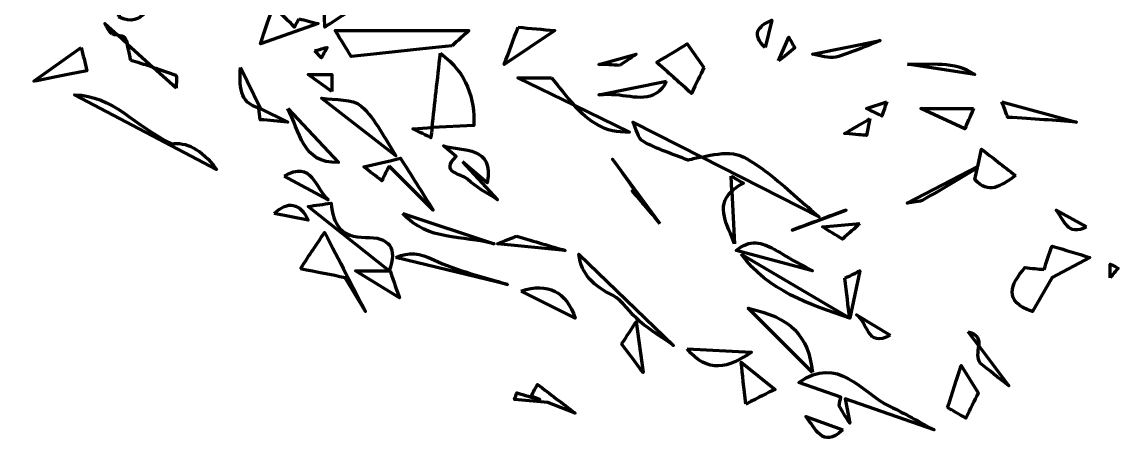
# Model space of a CAD drawing. Header units: inches. Extents: x 241 to 713, y -327 to -200.
# Drawn here: x 443.94 to 467.14, y -315.03 to -306.38 of the extents above; entities that cross this region are included whole.
import ezdxf

# ---------------------------------------------------------------- set-up
doc = ezdxf.new("R2010")
doc.units = ezdxf.units.IN
doc.header["$MEASUREMENT"] = 0
doc.layers.add('Layer 2', color=7, linetype='Continuous')
doc.layers.add('Layer 5', color=7, linetype='Continuous')
picture_1 = doc.add_image_def('image1.png', size_in_pixel=(128, 127))

# ---------------------------------------------------------------- blocks, each defined once
blk = doc.blocks.new('block 3')
at = {"layer": 'Layer 5', "color": 12, "lineweight": 70, "true_color": 0xcc0000}
for points, knots in [([(450.287, -305.213), (450.287, -305.213), (450.332, -306.483), (450.332, -306.483), (450.543, -306.347), (450.755, -306.211), (451.098, -305.988), (450.807, -305.708), (450.55, -305.463), (450.287, -305.213)], [0, 0, 0, 0, 1, 1, 1, 2, 2, 2, 3, 3, 3, 3]), ([(445.974, -306.271), (446.555, -306.521), (446.571, -305.994), (446.876, -305.63), (446.811, -305.63), (446.745, -305.63), (446.691, -305.63), (446.512, -305.63), (446.387, -305.63), (446.262, -305.63), (446.262, -305.63), (445.974, -306.271), (445.974, -306.271)], [0, 0, 0, 0, 1, 1, 1, 2, 2, 2, 3, 3, 3, 4, 4, 4, 4]), ([(449.788, -306.309), (449.756, -306.369), (449.723, -306.429), (449.69, -306.483), (449.549, -306.342), (449.402, -306.2), (449.245, -306.037), (449.169, -306.255), (449.071, -306.548), (448.973, -306.841), (448.973, -306.841), (450.19, -306.412), (450.19, -306.412), (450.054, -306.38), (449.924, -306.342), (449.788, -306.309)], [0, 0, 0, 0, 1, 1, 1, 2, 2, 2, 3, 3, 3, 4, 4, 4, 5, 5, 5, 5]), ([(445.838, -306.624), (445.869, -306.644), (445.915, -306.649), (445.959, -306.654), (445.959, -306.654), (445.691, -306.412), (445.691, -306.412), (445.735, -306.483), (445.767, -306.581), (445.838, -306.624)], [0, 0, 0, 0, 1, 1, 1, 2, 2, 2, 3, 3, 3, 3]), ([(459.623, -306.912), (459.623, -306.912), (459.764, -306.342), (459.764, -306.342), (459.455, -306.467), (459.346, -306.646), (459.623, -306.912)], [0, 0, 0, 0, 1, 1, 1, 2, 2, 2, 2]), ([(445.959, -306.654), (445.959, -306.654), (446.159, -306.836), (446.159, -306.836), (446.146, -306.786), (446.134, -306.736), (446.11, -306.706), (446.081, -306.671), (446.021, -306.663), (445.959, -306.654)], [0, 0, 0, 0, 1, 1, 1, 2, 2, 2, 3, 3, 3, 3]), ([(453.016, -306.88), (453.059, -306.841), (453.217, -306.7), (453.369, -306.559), (453.369, -306.559), (450.549, -306.559), (450.549, -306.559), (450.674, -306.76), (450.799, -306.961), (450.886, -307.102), (451.614, -307.026), (452.255, -306.961), (453.016, -306.88)], [0, 0, 0, 0, 1, 1, 1, 2, 2, 2, 3, 3, 3, 4, 4, 4, 4]), ([(454.412, -306.488), (454.314, -306.749), (454.217, -307.01), (454.119, -307.271), (454.119, -307.271), (455.189, -306.559), (455.189, -306.559), (454.928, -306.532), (454.668, -306.51), (454.412, -306.488)], [0, 0, 0, 0, 1, 1, 1, 2, 2, 2, 3, 3, 3, 3]), ([(445.186, -306.912), (445.186, -306.912), (444.186, -307.629), (444.186, -307.629), (444.545, -307.559), (444.903, -307.488), (445.311, -307.407), (445.267, -307.238), (445.229, -307.075), (445.186, -306.912)], [0, 0, 0, 0, 1, 1, 1, 2, 2, 2, 3, 3, 3, 3]), ([(446.24, -307.189), (446.359, -307.225), (446.525, -307.275), (446.708, -307.334), (446.708, -307.334), (446.159, -306.836), (446.159, -306.836), (446.18, -306.919), (446.199, -307.023), (446.24, -307.189)], [0, 0, 0, 0, 1, 1, 1, 2, 2, 2, 3, 3, 3, 3]), ([(450.12, -306.988), (450.12, -306.988), (450.261, -307.13), (450.261, -307.13), (450.288, -307.081), (450.315, -307.037), (450.38, -306.912), (450.25, -306.95), (450.185, -306.966), (450.12, -306.988)], [0, 0, 0, 0, 1, 1, 1, 2, 2, 2, 3, 3, 3, 3]), ([(458.335, -307.341), (458.335, -307.341), (457.977, -306.841), (457.977, -306.841), (457.787, -306.961), (457.591, -307.075), (457.341, -307.227), (457.662, -307.521), (457.814, -307.651), (458.069, -307.885), (458.172, -307.667), (458.254, -307.504), (458.335, -307.341)], [0, 0, 0, 0, 1, 1, 1, 2, 2, 2, 3, 3, 3, 4, 4, 4, 4]), ([(459.906, -307.2), (460.025, -307.108), (460.145, -307.01), (460.253, -306.923), (460.21, -306.847), (460.167, -306.776), (460.123, -306.7), (460.123, -306.7), (459.906, -307.2), (459.906, -307.2)], [0, 0, 0, 0, 1, 1, 1, 2, 2, 2, 3, 3, 3, 3]), ([(461.117, -307.119), (461.438, -307.032), (461.742, -306.89), (462.052, -306.771), (462.052, -306.771), (460.623, -307.059), (460.623, -307.059), (460.791, -307.081), (460.971, -307.157), (461.117, -307.119)], [0, 0, 0, 0, 1, 1, 1, 2, 2, 2, 3, 3, 3, 3]), ([(452.771, -307.037), (452.709, -307.6), (452.652, -308.097), (452.594, -308.607), (452.594, -308.607), (453.478, -308.559), (453.478, -308.559), (453.489, -307.983), (453.347, -307.472), (452.771, -307.037)], [0, 0, 0, 0, 1, 1, 1, 2, 2, 2, 3, 3, 3, 3]), ([(456.559, -307.292), (456.656, -307.227), (456.781, -307.14), (456.906, -307.059), (456.906, -307.059), (456.118, -307.271), (456.118, -307.271), (456.265, -307.276), (456.406, -307.282), (456.559, -307.292)], [0, 0, 0, 0, 1, 1, 1, 2, 2, 2, 3, 3, 3, 3]), ([(447.191, -307.771), (447.191, -307.678), (447.218, -307.51), (447.185, -307.499), (447.023, -307.438), (446.86, -307.383), (446.708, -307.334), (446.708, -307.334), (447.191, -307.771), (447.191, -307.771)], [0, 0, 0, 0, 1, 1, 1, 2, 2, 2, 3, 3, 3, 3]), ([(448.549, -307.341), (448.544, -307.705), (448.49, -308.08), (448.968, -308.2), (448.968, -308.2), (448.973, -308.2), (448.973, -308.2), (448.973, -308.2), (448.549, -307.341), (448.549, -307.341)], [0, 0, 0, 0, 1, 1, 1, 2, 2, 2, 3, 3, 3, 3]), ([(462.634, -307.268), (462.634, -307.268), (464.052, -307.488), (464.052, -307.488), (463.617, -307.177), (463.115, -307.286), (462.634, -307.268)], [0, 0, 0, 0, 1, 1, 1, 2, 2, 2, 2]), ([(450.478, -307.841), (450.478, -307.722), (450.478, -307.602), (450.478, -307.488), (450.261, -307.488), (450.12, -307.488), (449.978, -307.488), (449.978, -307.488), (450.478, -307.841), (450.478, -307.841)], [0, 0, 0, 0, 1, 1, 1, 2, 2, 2, 3, 3, 3, 3]), ([(455.119, -307.559), (454.928, -307.559), (454.668, -307.559), (454.407, -307.559), (454.407, -307.559), (455.595, -308.134), (455.595, -308.134), (455.437, -307.957), (455.285, -307.758), (455.119, -307.559)], [0, 0, 0, 0, 1, 1, 1, 2, 2, 2, 3, 3, 3, 3]), ([(457.547, -307.629), (457.547, -307.629), (456.118, -307.912), (456.118, -307.912), (456.238, -307.912), (456.357, -307.906), (456.477, -307.917), (456.868, -307.945), (457.297, -308.113), (457.547, -307.629)], [0, 0, 0, 0, 1, 1, 1, 2, 2, 2, 3, 3, 3, 3]), ([(447.099, -308.95), (446.321, -308.569), (445.86, -307.934), (445.045, -307.912), (445.045, -307.912), (448.044, -309.488), (448.044, -309.488), (447.734, -309.053), (447.386, -308.901), (447.099, -308.95)], [0, 0, 0, 0, 1, 1, 1, 2, 2, 2, 3, 3, 3, 3]), ([(451.098, -308.151), (450.918, -307.988), (450.549, -308.031), (450.261, -307.988), (450.261, -307.988), (451.831, -309.2), (451.831, -309.2), (451.598, -308.841), (451.407, -308.428), (451.098, -308.151)], [0, 0, 0, 0, 1, 1, 1, 2, 2, 2, 3, 3, 3, 3]), ([(462.193, -308.059), (462.193, -308.059), (461.764, -308.2), (461.764, -308.2), (461.862, -308.249), (461.954, -308.298), (462.09, -308.363), (462.123, -308.254), (462.161, -308.156), (462.193, -308.059)], [0, 0, 0, 0, 1, 1, 1, 2, 2, 2, 3, 3, 3, 3]), ([(464.622, -308.059), (464.676, -308.205), (464.736, -308.357), (464.747, -308.39), (465.296, -308.423), (465.747, -308.455), (466.198, -308.488), (466.198, -308.488), (464.622, -308.059), (464.622, -308.059)], [0, 0, 0, 0, 1, 1, 1, 2, 2, 2, 3, 3, 3, 3]), ([(448.968, -308.2), (448.957, -308.2), (448.951, -308.205), (448.94, -308.205), (448.946, -308.281), (448.957, -308.363), (448.968, -308.439), (449.163, -308.455), (449.353, -308.472), (449.549, -308.488), (449.549, -308.488), (448.968, -308.2), (448.968, -308.2)], [0, 0, 0, 0, 1, 1, 1, 2, 2, 2, 3, 3, 3, 4, 4, 4, 4]), ([(449.549, -308.2), (449.81, -308.673), (449.832, -309.368), (450.62, -309.341), (450.62, -309.341), (449.549, -308.2), (449.549, -308.2)], [0, 0, 0, 0, 1, 1, 1, 2, 2, 2, 2]), ([(455.595, -308.134), (455.903, -308.476), (456.238, -308.729), (456.765, -308.7), (456.765, -308.7), (455.595, -308.134), (455.595, -308.134)], [0, 0, 0, 0, 1, 1, 1, 2, 2, 2, 2]), ([(464.024, -308.2), (463.622, -308.2), (463.264, -308.2), (462.911, -308.2), (462.911, -308.2), (463.84, -308.629), (463.84, -308.629), (463.889, -308.51), (463.943, -308.396), (464.024, -308.2)], [0, 0, 0, 0, 1, 1, 1, 2, 2, 2, 3, 3, 3, 3]), ([(458.289, -309.227), (458.289, -309.227), (456.836, -308.488), (456.836, -308.488), (456.906, -308.629), (456.939, -308.836), (457.058, -308.901), (457.352, -309.064), (457.683, -309.167), (457.998, -309.292), (458.089, -309.271), (458.19, -309.25), (458.289, -309.227)], [0, 0, 0, 0, 1, 1, 1, 2, 2, 2, 3, 3, 3, 4, 4, 4, 4]), ([(461.835, -308.417), (461.71, -308.493), (461.579, -308.569), (461.302, -308.732), (461.574, -308.754), (461.672, -308.765), (461.764, -308.77), (461.764, -308.77), (461.835, -308.417), (461.835, -308.417)], [0, 0, 0, 0, 1, 1, 1, 2, 2, 2, 3, 3, 3, 3]), ([(452.594, -308.607), (452.594, -308.607), (452.19, -308.629), (452.19, -308.629), (452.288, -308.678), (452.38, -308.727), (452.57, -308.819), (452.578, -308.748), (452.586, -308.678), (452.594, -308.607)], [0, 0, 0, 0, 1, 1, 1, 2, 2, 2, 3, 3, 3, 3]), ([(453.236, -309.326), (453.236, -309.326), (453.76, -309.77), (453.76, -309.77), (453.901, -308.982), (453.255, -309.118), (452.836, -308.988), (452.836, -308.988), (453.105, -309.215), (453.105, -309.215), (452.748, -309.562), (453.219, -309.577), (453.342, -309.694), (453.527, -309.868), (453.76, -309.988), (453.978, -310.129), (453.978, -310.129), (453.236, -309.326), (453.236, -309.326)], [0, 0, 0, 0, 1, 1, 1, 2, 2, 2, 3, 3, 3, 4, 4, 4, 5, 5, 5, 6, 6, 6, 6]), ([(460.302, -310.085), (459.944, -309.77), (459.585, -309.455), (459.178, -309.232), (459.112, -309.194), (459.036, -309.173), (458.96, -309.162), (458.755, -309.131), (458.519, -309.176), (458.289, -309.227), (458.289, -309.227), (460.764, -310.487), (460.764, -310.487), (460.607, -310.357), (460.454, -310.221), (460.302, -310.085)], [0, 0, 0, 0, 1, 1, 1, 2, 2, 2, 3, 3, 3, 4, 4, 4, 5, 5, 5, 5]), ([(464.91, -309.618), (464.644, -309.412), (464.421, -309.238), (464.193, -309.058), (464.193, -309.058), (464.112, -309.425), (464.112, -309.425), (464.112, -309.425), (462.622, -310.2), (462.622, -310.2), (462.742, -310.178), (462.878, -310.183), (462.976, -310.123), (463.357, -309.909), (463.731, -309.679), (464.106, -309.451), (464.106, -309.451), (464.052, -309.7), (464.052, -309.7), (464.345, -310.031), (464.595, -309.841), (464.91, -309.618)], [0, 0, 0, 0, 1, 1, 1, 2, 2, 2, 3, 3, 3, 4, 4, 4, 5, 5, 5, 6, 6, 6, 7, 7, 7, 7]), ([(449.473, -309.629), (449.473, -309.629), (450.402, -310.129), (450.402, -310.129), (450.13, -309.895), (450.065, -309.276), (449.473, -309.629)], [0, 0, 0, 0, 1, 1, 1, 2, 2, 2, 2]), ([(451.69, -309.417), (451.69, -309.417), (452.619, -310.346), (452.619, -310.346), (452.385, -309.971), (452.146, -309.596), (451.929, -309.254), (451.619, -309.325), (451.407, -309.379), (451.152, -309.433), (451.288, -309.537), (451.407, -309.629), (451.532, -309.727), (451.592, -309.607), (451.641, -309.509), (451.69, -309.417)], [0, 0, 0, 0, 1, 1, 1, 2, 2, 2, 3, 3, 3, 4, 4, 4, 5, 5, 5, 5]), ([(457.406, -310.629), (457.406, -310.629), (456.406, -309.27), (456.406, -309.27), (456.559, -309.488), (456.711, -309.7), (456.863, -309.912), (456.852, -309.922), (456.836, -309.928), (456.819, -309.939), (457.015, -310.167), (457.211, -310.401), (457.406, -310.629)], [0, 0, 0, 0, 1, 1, 1, 2, 2, 2, 3, 3, 3, 4, 4, 4, 4]), ([(458.906, -309.629), (458.906, -309.629), (458.922, -309.948), (458.922, -309.948), (458.984, -309.89), (459.06, -309.834), (459.167, -309.781), (459.058, -309.716), (458.982, -309.672), (458.906, -309.629)], [0, 0, 0, 0, 1, 1, 1, 2, 2, 2, 3, 3, 3, 3]), ([(449.261, -310.417), (449.261, -310.417), (449.978, -310.558), (449.978, -310.558), (449.799, -310.194), (449.565, -310.145), (449.261, -310.417)], [0, 0, 0, 0, 1, 1, 1, 2, 2, 2, 2]), ([(458.977, -311.058), (458.977, -311.058), (458.922, -309.948), (458.922, -309.948), (458.565, -310.276), (458.842, -310.674), (458.977, -311.058)], [0, 0, 0, 0, 1, 1, 1, 2, 2, 2, 2]), ([(451.19, -310.922), (450.685, -310.933), (450.5, -310.651), (450.462, -310.2), (450.31, -310.221), (450.141, -310.248), (449.978, -310.27), (449.978, -310.27), (451.69, -311.629), (451.69, -311.629), (451.875, -311.145), (451.685, -310.911), (451.19, -310.922)], [0, 0, 0, 0, 1, 1, 1, 2, 2, 2, 3, 3, 3, 4, 4, 4, 4]), ([(460.764, -310.558), (460.954, -310.487), (461.145, -310.417), (461.335, -310.346), (461.335, -310.346), (460.194, -310.77), (460.194, -310.77), (460.384, -310.699), (460.574, -310.629), (460.764, -310.558)], [0, 0, 0, 0, 1, 1, 1, 2, 2, 2, 3, 3, 3, 3]), ([(466.41, -310.699), (466.41, -310.699), (465.769, -310.346), (465.769, -310.346), (465.937, -310.542), (466.008, -310.922), (466.41, -310.699)], [0, 0, 0, 0, 1, 1, 1, 2, 2, 2, 2]), ([(451.978, -310.417), (452.494, -311.004), (453.249, -310.879), (453.907, -311.058), (453.907, -311.058), (451.978, -310.417), (451.978, -310.417)], [0, 0, 0, 0, 1, 1, 1, 2, 2, 2, 2]), ([(461.623, -310.629), (461.623, -310.629), (460.835, -310.699), (460.835, -310.699), (460.971, -310.786), (461.107, -310.868), (461.259, -310.96), (461.4, -310.835), (461.509, -310.732), (461.623, -310.629)], [0, 0, 0, 0, 1, 1, 1, 2, 2, 2, 3, 3, 3, 3]), ([(449.815, -311.585), (450.174, -311.656), (450.467, -311.716), (450.761, -311.775), (450.761, -311.775), (451.19, -312.487), (451.19, -312.487), (450.918, -311.96), (450.641, -311.428), (450.326, -310.819), (450.152, -311.08), (450.022, -311.275), (449.815, -311.585)], [0, 0, 0, 0, 1, 1, 1, 2, 2, 2, 3, 3, 3, 4, 4, 4, 4]), ([(454.385, -310.895), (454.314, -310.922), (454.146, -310.993), (453.978, -311.058), (453.978, -311.058), (455.407, -311.199), (455.407, -311.199), (455.091, -311.107), (454.771, -311.015), (454.385, -310.895)], [0, 0, 0, 0, 1, 1, 1, 2, 2, 2, 3, 3, 3, 3]), ([(459.982, -311.27), (459.927, -311.237), (459.868, -311.199), (459.813, -311.172), (459.558, -311.025), (459.303, -310.955), (459.015, -311.199), (459.015, -311.199), (460.623, -311.629), (460.623, -311.629), (460.406, -311.509), (460.188, -311.4), (459.982, -311.27)], [0, 0, 0, 0, 1, 1, 1, 2, 2, 2, 3, 3, 3, 4, 4, 4, 4]), ([(451.831, -311.346), (451.831, -311.346), (454.189, -311.917), (454.189, -311.917), (453.668, -311.748), (453.119, -311.634), (452.63, -311.395), (452.337, -311.254), (452.108, -311.221), (451.831, -311.346)], [0, 0, 0, 0, 1, 1, 1, 2, 2, 2, 3, 3, 3, 3]), ([(456.401, -312.145), (456.629, -312.259), (456.776, -312.525), (456.982, -312.699), (457.205, -312.884), (457.455, -313.036), (457.694, -313.204), (457.694, -313.204), (455.695, -311.275), (455.695, -311.275), (455.743, -311.716), (456.021, -311.949), (456.401, -312.145)], [0, 0, 0, 0, 1, 1, 1, 2, 2, 2, 3, 3, 3, 4, 4, 4, 4]), ([(459.123, -311.275), (459.688, -312.052), (460.552, -312.335), (461.411, -312.628), (461.411, -312.628), (459.123, -311.275), (459.123, -311.275)], [0, 0, 0, 0, 1, 1, 1, 2, 2, 2, 2]), ([(465.513, -311.601), (465.383, -311.591), (465.252, -311.574), (465.111, -311.558), (464.807, -311.922), (464.638, -312.27), (465.269, -312.487), (465.269, -312.487), (465.687, -311.769), (465.687, -311.769), (465.687, -311.769), (466.48, -311.346), (466.48, -311.346), (466.22, -311.265), (465.959, -311.188), (465.682, -311.107), (465.622, -311.275), (465.568, -311.438), (465.513, -311.601)], [0, 0, 0, 0, 1, 1, 1, 2, 2, 2, 3, 3, 3, 4, 4, 4, 5, 5, 5, 6, 6, 6, 6]), ([(466.91, -311.775), (466.964, -311.71), (467.018, -311.639), (467.078, -311.569), (467.008, -311.536), (466.959, -311.509), (466.91, -311.487), (466.91, -311.487), (466.91, -311.775), (466.91, -311.775)], [0, 0, 0, 0, 1, 1, 1, 2, 2, 2, 3, 3, 3, 3]), ([(451.69, -311.629), (451.483, -311.629), (451.228, -311.629), (450.978, -311.629), (450.978, -311.629), (451.907, -312.199), (451.907, -312.199), (451.848, -312.036), (451.793, -311.873), (451.712, -311.629), (451.706, -311.629), (451.695, -311.629), (451.69, -311.629)], [0, 0, 0, 0, 1, 1, 1, 2, 2, 2, 3, 3, 3, 4, 4, 4, 4]), ([(461.308, -311.786), (461.346, -312.101), (461.378, -312.368), (461.411, -312.628), (461.411, -312.628), (461.623, -311.629), (461.623, -311.629), (461.498, -311.694), (461.373, -311.754), (461.308, -311.786)], [0, 0, 0, 0, 1, 1, 1, 2, 2, 2, 3, 3, 3, 3]), ([(454.477, -312.058), (454.477, -312.058), (455.619, -312.628), (455.619, -312.628), (455.423, -312.074), (455.053, -311.862), (454.477, -312.058)], [0, 0, 0, 0, 1, 1, 1, 2, 2, 2, 2]), ([(460.623, -313.775), (460.541, -312.992), (460.172, -312.617), (459.265, -312.416), (459.265, -312.416), (460.623, -313.775), (460.623, -313.775)], [0, 0, 0, 0, 1, 1, 1, 2, 2, 2, 2]), ([(456.597, -313.172), (456.738, -313.362), (456.895, -313.568), (457.048, -313.775), (457.048, -313.775), (456.906, -312.704), (456.906, -312.704), (456.814, -312.846), (456.716, -312.987), (456.597, -313.172)], [0, 0, 0, 0, 1, 1, 1, 2, 2, 2, 3, 3, 3, 3]), ([(462.264, -312.987), (462.264, -312.987), (461.552, -312.558), (461.552, -312.558), (461.797, -312.688), (461.769, -313.275), (462.264, -312.987)], [0, 0, 0, 0, 1, 1, 1, 2, 2, 2, 2]), ([(463.91, -312.916), (463.91, -312.916), (464.135, -313.215), (464.135, -313.215), (464.145, -313.084), (464.126, -312.967), (463.91, -312.916)], [0, 0, 0, 0, 1, 1, 1, 2, 2, 2, 2]), ([(457.977, -313.275), (458.406, -313.807), (458.862, -313.677), (459.335, -313.346), (459.335, -313.346), (457.977, -313.275), (457.977, -313.275)], [0, 0, 0, 0, 1, 1, 1, 2, 2, 2, 2]), ([(462.264, -314.492), (461.655, -314.204), (461.177, -313.384), (460.335, -313.987), (460.335, -313.987), (461.221, -314.297), (461.221, -314.297), (461.211, -314.352), (461.201, -314.406), (461.188, -314.476), (461.242, -314.574), (461.324, -314.709), (461.411, -314.845), (461.411, -314.845), (461.315, -314.33), (461.315, -314.33), (461.315, -314.33), (463.193, -314.987), (463.193, -314.987), (462.883, -314.824), (462.584, -314.639), (462.264, -314.492)], [0, 0, 0, 0, 1, 1, 1, 2, 2, 2, 3, 3, 3, 4, 4, 4, 5, 5, 5, 6, 6, 6, 7, 7, 7, 7]), ([(464.166, -313.579), (464.345, -313.721), (464.557, -313.889), (464.769, -314.057), (464.769, -314.057), (464.135, -313.215), (464.135, -313.215), (464.125, -313.338), (464.089, -313.474), (464.166, -313.579)], [0, 0, 0, 0, 1, 1, 1, 2, 2, 2, 3, 3, 3, 3]), ([(459.216, -314.443), (459.514, -314.291), (459.672, -314.21), (459.835, -314.133), (459.835, -314.133), (459.123, -313.558), (459.123, -313.558), (459.15, -313.824), (459.178, -314.09), (459.216, -314.443)], [0, 0, 0, 0, 1, 1, 1, 2, 2, 2, 3, 3, 3, 3]), ([(463.476, -314.514), (463.59, -314.579), (463.709, -314.65), (463.861, -314.737), (463.954, -314.546), (464.041, -314.373), (464.122, -314.204), (464.122, -314.204), (463.764, -313.628), (463.764, -313.628), (463.671, -313.916), (463.579, -314.204), (463.476, -314.514)], [0, 0, 0, 0, 1, 1, 1, 2, 2, 2, 3, 3, 3, 4, 4, 4, 4]), ([(454.689, -314.275), (454.689, -314.275), (454.867, -314.344), (454.867, -314.344), (454.707, -314.297), (454.546, -314.251), (454.385, -314.204), (454.385, -314.204), (454.358, -314.275), (454.336, -314.345), (454.336, -314.345), (455.036, -314.409), (455.036, -314.409), (455.036, -314.409), (455.619, -314.633), (455.619, -314.633), (455.352, -314.427), (455.081, -314.226), (454.82, -314.025), (454.787, -314.085), (454.738, -314.177), (454.689, -314.275)], [0, 0, 0, 0, 1, 1, 1, 2, 2, 2, 3, 3, 3, 4, 4, 4, 5, 5, 5, 6, 6, 6, 7, 7, 7, 7]), ([(461.264, -314.987), (461.264, -314.987), (460.482, -314.704), (460.482, -314.704), (460.694, -314.938), (460.819, -315.394), (461.264, -314.987)], [0, 0, 0, 0, 1, 1, 1, 2, 2, 2, 2])]:
    blk.add_open_spline(points, degree=3, knots=knots, dxfattribs=at)
blk = doc.blocks.new('block 2')
at = {"layer": 'Layer 5'}
blk.add_blockref('block 3', (0, 0), dxfattribs=at)

msp = doc.modelspace()

# ---------------------------------------------------------------- block references
at = {"layer": 'Layer 5'}
msp.add_blockref('block 2', (0, 0), dxfattribs=at)

# ---------------------------------------------------------------- pictures from other files: only their frames are drawn
at = {"layer": 'Layer 2'}
image = msp.add_image(picture_1, insert=(416, -327), size_in_units=(128, 127), dxfattribs=at)

doc.saveas('drawing.dxf')
